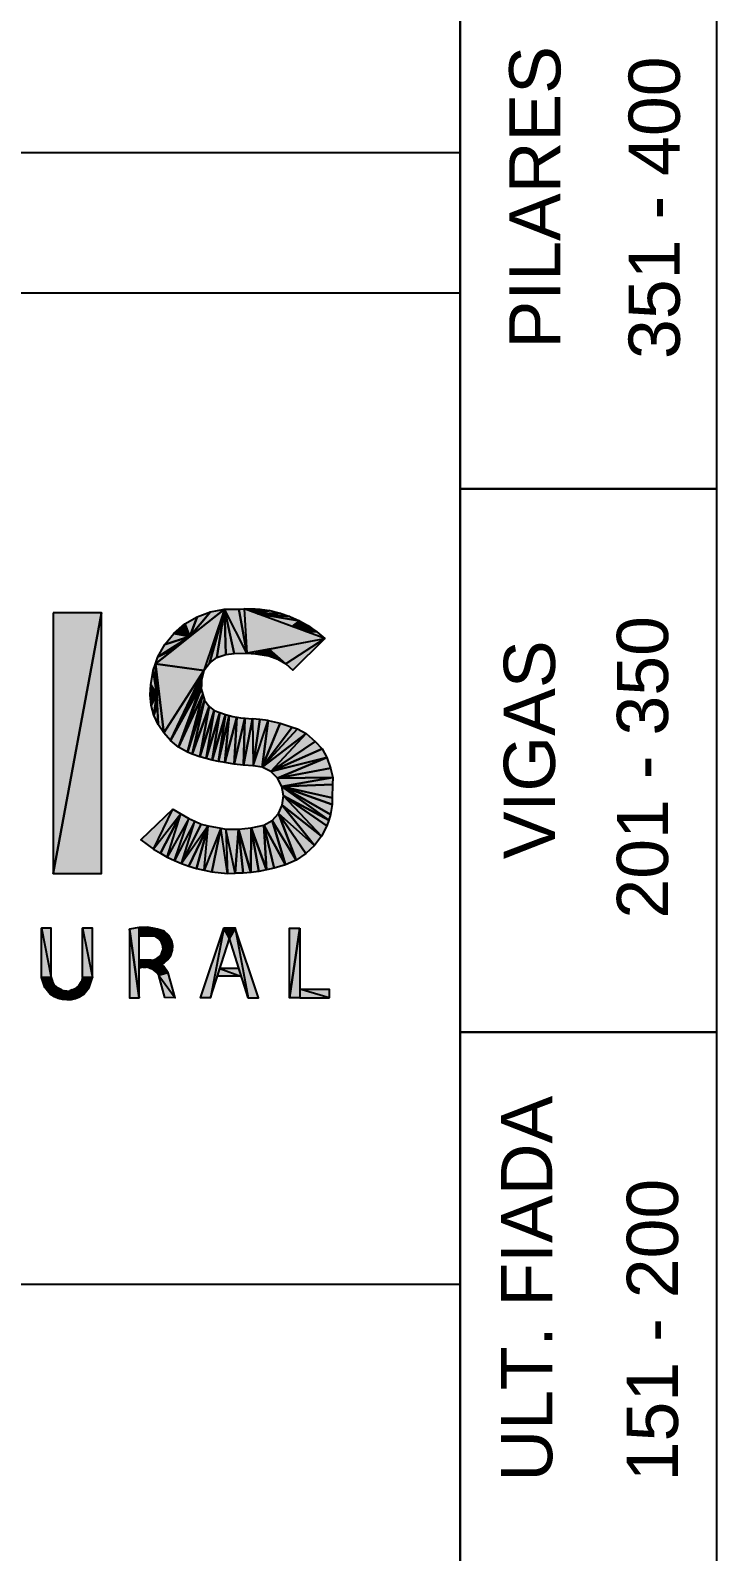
# Model space of a CAD drawing. Extents: x 0 to 119, y 0 to 84.
# Drawn here: x 116.22 to 118.9, y 8.58 to 14.51 of the extents above; entities that cross this region are included whole.
import ezdxf

# ---------------------------------------------------------------- set-up
doc = ezdxf.new("R2010")
doc.units = 0
doc.header["$MEASUREMENT"] = 0
for name, color, linetype in [('10', 252, 'CONTINUOUS'), ('3', 7, 'CONTINUOUS'), ('35', 255, 'CONTINUOUS'), ('40', 7, 'CONTINUOUS'), ('7', 232, 'CONTINUOUS')]:
    doc.layers.add(name, color=color, linetype=linetype)
doc.styles.add('TQS_ARIAL', font='arial.ttf')

msp = doc.modelspace()

# ---------------------------------------------------------------- linework, layer by layer
at = {"layer": '3', "color": 7, "linetype": 'Continuous'}
msp.add_line((100.4, 9.622651), (117.9, 9.622651), dxfattribs=at)
at = {"layer": '35', "color": 255, "linetype": 'Continuous'}
for p, q in [((116.426212, 10.830846), (116.426212, 11.012044)), ((116.278897, 10.779286), (116.265639, 10.819061)), ((116.451256, 10.779286), (116.464514, 10.819061)), ((116.299521, 10.754243), (116.278897, 10.779286)), ((116.365076, 10.76603), (116.382379, 10.733674)), ((116.430631, 10.754243), (116.451256, 10.779286))]:
    msp.add_line(p, q, dxfattribs=at)
for points in [[(116.310816, 12.241896), (116.310816, 11.224642), (116.499918, 12.241896), (116.310816, 12.241896)], [(116.499918, 12.241896), (116.310816, 11.224642), (116.499918, 11.224642), (116.499918, 12.241896)], [(116.71028, 12.043243), (116.980321, 12.256268), (116.899426, 12.017264), (116.71028, 12.043243)], [(116.845301, 12.149755), (116.925248, 12.246283), (116.980321, 12.256268), (116.845301, 12.149755)], [(116.872785, 12.22678), (116.925248, 12.246283), (116.845301, 12.149755), (116.872785, 12.22678)], [(116.899426, 12.017264), (116.921565, 12.046112), (116.980321, 12.256268), (116.899426, 12.017264)], [(116.921565, 12.046112), (116.949742, 12.068251), (116.980321, 12.256268), (116.921565, 12.046112)], [(116.949742, 12.068251), (116.985303, 12.079519), (116.980321, 12.256268), (116.949742, 12.068251)], [(116.980321, 12.256268), (117.036292, 12.256424), (117.067436, 12.084512), (116.980321, 12.256268)], [(116.985303, 12.079519), (117.01802, 12.083618), (116.980321, 12.256268), (116.985303, 12.079519)], [(117.067436, 12.084512), (116.980321, 12.256268), (117.01802, 12.083618), (117.067436, 12.084512)], [(117.036292, 12.256424), (117.056548, 12.257369), (117.067436, 12.084512), (117.036292, 12.256424)], [(117.067436, 12.084512), (117.37125, 12.14115), (117.056548, 12.257369), (117.067436, 12.084512)], [(117.056548, 12.257369), (117.09706, 12.257343), (117.109409, 12.237848), (117.056548, 12.257369)], [(117.09706, 12.257343), (117.117315, 12.256373), (117.109409, 12.237848), (117.09706, 12.257343)], [(117.117315, 12.256373), (117.157462, 12.250616), (117.109409, 12.237848), (117.117315, 12.256373)], [(117.157462, 12.250616), (117.196886, 12.241097), (117.109409, 12.237848), (117.157462, 12.250616)], [(117.196886, 12.241097), (117.235235, 12.227899), (117.109409, 12.237848), (117.196886, 12.241097)], [(117.235235, 12.227899), (117.272168, 12.211141), (117.109409, 12.237848), (117.235235, 12.227899)], [(117.243591, 12.188294), (117.109409, 12.237848), (117.272168, 12.211141), (117.243591, 12.188294)], [(116.782081, 12.161923), (116.824563, 12.198365), (116.845301, 12.149755), (116.782081, 12.161923)], [(116.824563, 12.198365), (116.872785, 12.22678), (116.845301, 12.149755), (116.824563, 12.198365)], [(117.272168, 12.211141), (117.307354, 12.190972), (117.243591, 12.188294), (117.272168, 12.211141)], [(117.307354, 12.190972), (117.296839, 12.16863), (117.243591, 12.188294), (117.307354, 12.190972)], [(117.307354, 12.190972), (117.323917, 12.179272), (117.296839, 12.16863), (117.307354, 12.190972)], [(117.323917, 12.179272), (117.34048, 12.167572), (117.296839, 12.16863), (117.323917, 12.179272)], [(117.34048, 12.167572), (117.37125, 12.14115), (117.296839, 12.16863), (117.34048, 12.167572)], [(116.719404, 12.0697), (116.746661, 12.118585), (116.845301, 12.149755), (116.719404, 12.0697)], [(116.719404, 12.0697), (116.845301, 12.149755), (116.790742, 12.106717), (116.719404, 12.0697)], [(116.746661, 12.118585), (116.782081, 12.161923), (116.845301, 12.149755), (116.746661, 12.118585)], [(117.219138, 12.042796), (117.153889, 12.100629), (117.37125, 12.14115), (117.219138, 12.042796)], [(117.219138, 12.042796), (117.246827, 12.018602), (117.37125, 12.14115), (117.219138, 12.042796)], [(116.71028, 12.043243), (116.719404, 12.0697), (116.790742, 12.106717), (116.71028, 12.043243)], [(117.067436, 12.084512), (117.10029, 12.082037), (117.153889, 12.100629), (117.067436, 12.084512)], [(117.10029, 12.082037), (117.134802, 12.07712), (117.153889, 12.100629), (117.10029, 12.082037)], [(117.134802, 12.07712), (117.152936, 12.074097), (117.153889, 12.100629), (117.134802, 12.07712)], [(117.152936, 12.074097), (117.187483, 12.061506), (117.153889, 12.100629), (117.152936, 12.074097)], [(117.187483, 12.061506), (117.219138, 12.042796), (117.153889, 12.100629), (117.187483, 12.061506)], [(116.692486, 11.961491), (116.701156, 12.016787), (116.715597, 11.924915), (116.692486, 11.961491)], [(116.701156, 12.016787), (116.71028, 12.043243), (116.715597, 11.924915), (116.701156, 12.016787)], [(116.742658, 11.773024), (116.720915, 11.806586), (116.71028, 12.043243), (116.742658, 11.773024)], [(116.742658, 11.773024), (116.71028, 12.043243), (116.899426, 12.017264), (116.742658, 11.773024)], [(116.769391, 11.743285), (116.742658, 11.773024), (116.899426, 12.017264), (116.769391, 11.743285)], [(116.899426, 12.017264), (116.890704, 11.979695), (116.769391, 11.743285), (116.899426, 12.017264)], [(116.690307, 11.921562), (116.692486, 11.961491), (116.715597, 11.924915), (116.690307, 11.921562)], [(116.889698, 11.962588), (116.769391, 11.743285), (116.890704, 11.979695), (116.889698, 11.962588)], [(116.800455, 11.718101), (116.769391, 11.743285), (116.889698, 11.962587), (116.800455, 11.718101)], [(116.888692, 11.94548), (116.800455, 11.718101), (116.889698, 11.962588), (116.888692, 11.94548)], [(116.895603, 11.923441), (116.800455, 11.718101), (116.888692, 11.94548), (116.895603, 11.923441)], [(116.694412, 11.881783), (116.690307, 11.921562), (116.715597, 11.924915), (116.694412, 11.881783)], [(116.704699, 11.84314), (116.694412, 11.881783), (116.715597, 11.924915), (116.704699, 11.84314)], [(116.704699, 11.84314), (116.715597, 11.924915), (116.717361, 11.885666), (116.704699, 11.84314)], [(116.720915, 11.806586), (116.704699, 11.84314), (116.717361, 11.885666), (116.720915, 11.806586)], [(116.835081, 11.698097), (116.800455, 11.718101), (116.895603, 11.923441), (116.835081, 11.698097)], [(116.902515, 11.901402), (116.835081, 11.698097), (116.895603, 11.923441), (116.902515, 11.901402)], [(116.853747, 11.690931), (116.835081, 11.698097), (116.902515, 11.901402), (116.853747, 11.690931)], [(116.92067, 11.876645), (116.853747, 11.690931), (116.902515, 11.901402), (116.92067, 11.876645)], [(116.88429, 11.680268), (116.853747, 11.690931), (116.92067, 11.876645), (116.88429, 11.680268)], [(116.939759, 11.860832), (116.88429, 11.680268), (116.92067, 11.876645), (116.939759, 11.860832)], [(116.908135, 11.673607), (116.88429, 11.680268), (116.939759, 11.860832), (116.908135, 11.673607)], [(116.961573, 11.853265), (116.908135, 11.673607), (116.939759, 11.860832), (116.961573, 11.853265)], [(116.932157, 11.667616), (116.908135, 11.673607), (116.961573, 11.853265), (116.932157, 11.667616)], [(116.983387, 11.845699), (116.932157, 11.667616), (116.961573, 11.853265), (116.983387, 11.845699)], [(116.956337, 11.662301), (116.932157, 11.667616), (116.983387, 11.845699), (116.956337, 11.662301)], [(116.997829, 11.841779), (116.956337, 11.662301), (116.983387, 11.845699), (116.997829, 11.841779)], [(116.980657, 11.657664), (116.956337, 11.662301), (116.997829, 11.841779), (116.980657, 11.657664)], [(117.027537, 11.834971), (116.980657, 11.657664), (116.997829, 11.841779), (117.01227, 11.83786), (117.027537, 11.834971)], [(117.017345, 11.651906), (116.980657, 11.657664), (117.027537, 11.834971), (117.017345, 11.651906)], [(117.059668, 11.830574), (117.017345, 11.651906), (117.027537, 11.834971), (117.042804, 11.832083), (117.059668, 11.830574)], [(117.054262, 11.647865), (117.017345, 11.651906), (117.059668, 11.830574), (117.054262, 11.647865)], [(117.089805, 11.828087), (117.054262, 11.647865), (117.059668, 11.830574), (117.089805, 11.828087)], [(117.091304, 11.645206), (117.054262, 11.647865), (117.089805, 11.828087), (117.091304, 11.645206)], [(117.118366, 11.8259), (117.089805, 11.828087), (117.091304, 11.645206), (117.118366, 11.8259)], [(117.091304, 11.645206), (117.15081, 11.821171), (117.118366, 11.8259), (117.091304, 11.645206)], [(117.127537, 11.639189), (117.091304, 11.645206), (117.15081, 11.821171), (117.127537, 11.639189)], [(117.127537, 11.639189), (117.15081, 11.821171), (117.197443, 11.811053), (117.127537, 11.639189)], [(117.197443, 11.811053), (117.243984, 11.795369), (117.127537, 11.639189), (117.197443, 11.811053)], [(117.243984, 11.795369), (117.264276, 11.788771), (117.127537, 11.639189), (117.243984, 11.795369)], [(117.264276, 11.788771), (117.298548, 11.77089), (117.127537, 11.639189), (117.264276, 11.788771)], [(117.160266, 11.622517), (117.127537, 11.639189), (117.298548, 11.77089), (117.160266, 11.622517)], [(117.160266, 11.622517), (117.298548, 11.77089), (117.33431, 11.740344), (117.160266, 11.622517)], [(117.33431, 11.740344), (117.360386, 11.711287), (117.160266, 11.622517), (117.33431, 11.740344)], [(117.360386, 11.711287), (117.379757, 11.67776), (117.160266, 11.622517), (117.360386, 11.711287)], [(117.186437, 11.596746), (117.160266, 11.622517), (117.379757, 11.67776), (117.186437, 11.596746)], [(117.186437, 11.596746), (117.379757, 11.67776), (117.393913, 11.636038), (117.186437, 11.596746)], [(117.393913, 11.636038), (117.402841, 11.598872), (117.186437, 11.596746), (117.393913, 11.636038)], [(117.203611, 11.564279), (117.186437, 11.596746), (117.402841, 11.598872), (117.203611, 11.564279)], [(117.402841, 11.598872), (117.401711, 11.572009), (117.203611, 11.564279), (117.402841, 11.598872)], [(117.401711, 11.572009), (117.400336, 11.519787), (117.203611, 11.564279), (117.401711, 11.572009)], [(117.210185, 11.528142), (117.203611, 11.564279), (117.386435, 11.432813), (117.210185, 11.528142)], [(117.400336, 11.519787), (117.400091, 11.494428), (117.203611, 11.564279), (117.400336, 11.519787)], [(117.400091, 11.494428), (117.393303, 11.454829), (117.203611, 11.564279), (117.400091, 11.494428)], [(117.393303, 11.454829), (117.386435, 11.432813), (117.203611, 11.564279), (117.393303, 11.454829)], [(117.205548, 11.491706), (117.210185, 11.528142), (117.358264, 11.370321), (117.205548, 11.491706)], [(117.386435, 11.432813), (117.379568, 11.410797), (117.210185, 11.528142), (117.386435, 11.432813)], [(117.379568, 11.410797), (117.358264, 11.370321), (117.210185, 11.528142), (117.379568, 11.410797)], [(116.778689, 11.476215), (116.654088, 11.356143), (116.70334, 11.319575), (116.778689, 11.476215)], [(116.778689, 11.476215), (116.809904, 11.457865), (116.70334, 11.319575), (116.778689, 11.476215)], [(116.70334, 11.319575), (116.729785, 11.304039), (116.809904, 11.457865), (116.70334, 11.319575)], [(116.809904, 11.457865), (116.729785, 11.304039), (116.756231, 11.288502), (116.809904, 11.457865)], [(116.756231, 11.288502), (116.809904, 11.457865), (116.84112, 11.439514), (116.756231, 11.288502)], [(117.165371, 11.431238), (117.190131, 11.458368), (117.259417, 11.276938), (117.165371, 11.431238)], [(117.190131, 11.458368), (117.205548, 11.491706), (117.330614, 11.333885), (117.190131, 11.458368)], [(117.330614, 11.333885), (117.297365, 11.302474), (117.190131, 11.458368), (117.330614, 11.333885)], [(117.297365, 11.302474), (117.259417, 11.276938), (117.190131, 11.458368), (117.297365, 11.302474)], [(117.358264, 11.370321), (117.330614, 11.333885), (117.205548, 11.491706), (117.358264, 11.370321)], [(116.84112, 11.439514), (116.756231, 11.288502), (116.78419, 11.275891), (116.84112, 11.439514)], [(116.78419, 11.275891), (116.84112, 11.439514), (116.864718, 11.428589), (116.78419, 11.275891)], [(116.864718, 11.428589), (116.78419, 11.275891), (116.812149, 11.263281), (116.864718, 11.428589)], [(116.812149, 11.263281), (116.864718, 11.428589), (116.888316, 11.417664), (116.812149, 11.263281)], [(116.812149, 11.263281), (116.888316, 11.417664), (116.916721, 11.411109), (116.812149, 11.263281)], [(116.812149, 11.263281), (116.8413, 11.253742), (116.916721, 11.411109), (116.812149, 11.263281)], [(116.8413, 11.253742), (116.87045, 11.244203), (116.916721, 11.411109), (116.8413, 11.253742)], [(116.916721, 11.411109), (116.87045, 11.244203), (116.900456, 11.237846), (116.916721, 11.411109)], [(116.916721, 11.411109), (116.965228, 11.401058), (116.900456, 11.237846), (116.916721, 11.411109)], [(116.900456, 11.237846), (116.930462, 11.23149), (116.965228, 11.401058), (116.900456, 11.237846)], [(116.930462, 11.23149), (116.99149, 11.225287), (116.965228, 11.401058), (116.930462, 11.23149)], [(116.965228, 11.401058), (116.98533, 11.397562), (116.99149, 11.225287), (116.965228, 11.401058)], [(116.98533, 11.397562), (117.035148, 11.397562), (117.022161, 11.225476), (116.98533, 11.397562)], [(116.99149, 11.225287), (117.022161, 11.225476), (116.98533, 11.397562), (116.99149, 11.225287)], [(117.052832, 11.225666), (117.022161, 11.225476), (117.035148, 11.397562), (117.052832, 11.225666)], [(117.035148, 11.397562), (117.084092, 11.402806), (117.083306, 11.229144), (117.035148, 11.397562)], [(117.083306, 11.229144), (117.052832, 11.225666), (117.035148, 11.397562), (117.083306, 11.229144)], [(117.11378, 11.232623), (117.083306, 11.229144), (117.084092, 11.402806), (117.11378, 11.232623)], [(117.084092, 11.402806), (117.133579, 11.412844), (117.143705, 11.23935), (117.084092, 11.402806)], [(117.143705, 11.23935), (117.11378, 11.232623), (117.084092, 11.402806), (117.143705, 11.23935)], [(117.133579, 11.412844), (117.165371, 11.431238), (117.217797, 11.257968), (117.133579, 11.412844)], [(117.217797, 11.257968), (117.173629, 11.246077), (117.133579, 11.412844), (117.217797, 11.257968)], [(117.173629, 11.246077), (117.143705, 11.23935), (117.133579, 11.412844), (117.173629, 11.246077)], [(117.259417, 11.276938), (117.217797, 11.257968), (117.165371, 11.431238), (117.259417, 11.276938)], [(116.265639, 10.819061), (116.265639, 11.012044), (116.303941, 10.819061), (116.265639, 10.819061)], [(116.303941, 10.819061), (116.303941, 11.012044), (116.265639, 11.012044), (116.303941, 10.819061)], [(116.464514, 10.819061), (116.464514, 11.012044), (116.426212, 11.012044), (116.464514, 10.819061)], [(116.426212, 10.819061), (116.426212, 11.012044), (116.464514, 10.819061), (116.426212, 10.819061)], [(116.608883, 11.007624), (116.647184, 10.739511), (116.647184, 11.014447), (116.608883, 11.007624)], [(116.647184, 10.739511), (116.608883, 11.007624), (116.608883, 10.739511), (116.647184, 10.739511)], [(116.647184, 10.979635), (116.665726, 11.01464), (116.647184, 11.014447), (116.647184, 10.979635)], [(116.665726, 11.01464), (116.66938, 10.979635), (116.647184, 10.979635), (116.665726, 11.01464)], [(116.66938, 10.979635), (116.678514, 11.014843), (116.665726, 11.01464), (116.66938, 10.979635)], [(116.678514, 11.014843), (116.687905, 10.979635), (116.66938, 10.979635), (116.678514, 11.014843)], [(116.687905, 10.979635), (116.700088, 11.011845), (116.678514, 11.014843), (116.687905, 10.979635)], [(116.700088, 11.011845), (116.707584, 10.979635), (116.687905, 10.979635), (116.700088, 11.011845)], [(116.707584, 10.979635), (116.718981, 11.007953), (116.700088, 11.011845), (116.707584, 10.979635)], [(116.718981, 11.007953), (116.724117, 10.970036), (116.707584, 10.979635), (116.718981, 11.007953)], [(116.724117, 10.970036), (116.744412, 11.000259), (116.718981, 11.007953), (116.724117, 10.970036)], [(116.724117, 10.970036), (116.762968, 10.983449), (116.744412, 11.000259), (116.724117, 10.970036)], [(116.762968, 10.983449), (116.734368, 10.957277), (116.724117, 10.970036), (116.762968, 10.983449)], [(116.734368, 10.957277), (116.773785, 10.962418), (116.762968, 10.983449), (116.734368, 10.957277)], [(116.97717, 11.012044), (116.92561, 10.739511), (116.885835, 10.739511), (116.97717, 11.012044)], [(116.92561, 10.739511), (116.999267, 10.970796), (116.97717, 11.012044), (116.92561, 10.739511)], [(116.97717, 11.012044), (116.999267, 10.970796), (117.022838, 11.012044), (116.97717, 11.012044)], [(117.072925, 10.739511), (116.999267, 10.970796), (117.021364, 11.012044), (117.072925, 10.739511)], [(117.021364, 11.012044), (117.072925, 10.739511), (117.1127, 10.739511), (117.021364, 11.012044)], [(117.273273, 11.012044), (117.233498, 10.739511), (117.233498, 11.012044), (117.273273, 11.012044)], [(117.273273, 11.012044), (117.273273, 10.739511), (117.233498, 10.739511), (117.273273, 11.012044)], [(116.770011, 10.904901), (116.733889, 10.911396), (116.738573, 10.923401), (116.770011, 10.904901)], [(116.773785, 10.962418), (116.739249, 10.942629), (116.734368, 10.957277), (116.773785, 10.962418)], [(116.739959, 10.934511), (116.738573, 10.923401), (116.776782, 10.926234), (116.739959, 10.934511)], [(116.738573, 10.923401), (116.770011, 10.904901), (116.776782, 10.926234), (116.738573, 10.923401)], [(116.739249, 10.942629), (116.777818, 10.942377), (116.773785, 10.962418), (116.739249, 10.942629)], [(116.777818, 10.942377), (116.739959, 10.934511), (116.739249, 10.942629), (116.777818, 10.942377)], [(116.739959, 10.934511), (116.776782, 10.926234), (116.777818, 10.942377), (116.739959, 10.934511)], [(116.647184, 10.886826), (116.662153, 10.858923), (116.647184, 10.85589), (116.647184, 10.886826)], [(116.662153, 10.858923), (116.663168, 10.886826), (116.647184, 10.886826), (116.662153, 10.858923)], [(116.663168, 10.886826), (116.662153, 10.858923), (116.674739, 10.859532), (116.663168, 10.886826)], [(116.674739, 10.859532), (116.680829, 10.886826), (116.663168, 10.886826), (116.674739, 10.859532)], [(116.680829, 10.886826), (116.686107, 10.856893), (116.674739, 10.859532), (116.680829, 10.886826)], [(116.686107, 10.856893), (116.694325, 10.886826), (116.680829, 10.886826), (116.686107, 10.856893)], [(116.694325, 10.886826), (116.686107, 10.856893), (116.697878, 10.852527), (116.694325, 10.886826)], [(116.704307, 10.888071), (116.697878, 10.852527), (116.694325, 10.886826), (116.704307, 10.888071)], [(116.704307, 10.888071), (116.697878, 10.852527), (116.729681, 10.869148), (116.704307, 10.888071)], [(116.697878, 10.852527), (116.742939, 10.861783), (116.729681, 10.869148), (116.697878, 10.852527)], [(116.729681, 10.869148), (116.704307, 10.888071), (116.716077, 10.892951), (116.729681, 10.869148)], [(116.7445, 10.876591), (116.716077, 10.892951), (116.726337, 10.900716), (116.7445, 10.876591)], [(116.716077, 10.892951), (116.729681, 10.869148), (116.7445, 10.876591), (116.716077, 10.892951)], [(116.759059, 10.889485), (116.726337, 10.900716), (116.733889, 10.911396), (116.759059, 10.889485)], [(116.726337, 10.900716), (116.7445, 10.876591), (116.759059, 10.889485), (116.726337, 10.900716)], [(116.733889, 10.911396), (116.759059, 10.889485), (116.770011, 10.904901), (116.733889, 10.911396)], [(116.303941, 10.819061), (116.272268, 10.799174), (116.265639, 10.819061), (116.303941, 10.819061)], [(116.303941, 10.819061), (116.308595, 10.803716), (116.272268, 10.799174), (116.303941, 10.819061)], [(116.308595, 10.803716), (116.278897, 10.779286), (116.272268, 10.799174), (116.308595, 10.803716)], [(116.278897, 10.779286), (116.31709, 10.789614), (116.308595, 10.803716), (116.278897, 10.779286)], [(116.451256, 10.779286), (116.413063, 10.789614), (116.421558, 10.803716), (116.451256, 10.779286)], [(116.426212, 10.819061), (116.421558, 10.803716), (116.457885, 10.799174), (116.426212, 10.819061)], [(116.421558, 10.803716), (116.451256, 10.779286), (116.457885, 10.799174), (116.421558, 10.803716)], [(116.426212, 10.819061), (116.457885, 10.799174), (116.464514, 10.819061), (116.426212, 10.819061)], [(116.742939, 10.861783), (116.716198, 10.838402), (116.697878, 10.852527), (116.742939, 10.861783)], [(116.716198, 10.838402), (116.760617, 10.836739), (116.742939, 10.861783), (116.716198, 10.838402)], [(116.760617, 10.836739), (116.723788, 10.826427), (116.716198, 10.838402), (116.760617, 10.836739)], [(116.787134, 10.739511), (116.760617, 10.836739), (116.723788, 10.826427), (116.787134, 10.739511)], [(116.723788, 10.826427), (116.787134, 10.739511), (116.747359, 10.740984), (116.723788, 10.826427)], [(117.046154, 10.823574), (116.952298, 10.823574), (116.962204, 10.854417), (117.046408, 10.823481)], [(116.962204, 10.854417), (117.046408, 10.823481), (117.03633, 10.854417), (116.962204, 10.854417)], [(116.31709, 10.789614), (116.299521, 10.754243), (116.278897, 10.779286), (116.31709, 10.789614)], [(116.299521, 10.754243), (116.330427, 10.777041), (116.31709, 10.789614), (116.299521, 10.754243)], [(116.330427, 10.777041), (116.316402, 10.743823), (116.299521, 10.754243), (116.330427, 10.777041)], [(116.330427, 10.777041), (116.33135, 10.737549), (116.316402, 10.743823), (116.330427, 10.777041)], [(116.33135, 10.737549), (116.344083, 10.770213), (116.330427, 10.777041), (116.33135, 10.737549)], [(116.344083, 10.770213), (116.347774, 10.733674), (116.33135, 10.737549), (116.344083, 10.770213)], [(116.344083, 10.770213), (116.354214, 10.767091), (116.347774, 10.733674), (116.344083, 10.770213)], [(116.347774, 10.733674), (116.365076, 10.76603), (116.354214, 10.767091), (116.347774, 10.733674)], [(116.365076, 10.76603), (116.365076, 10.733144), (116.347774, 10.733674), (116.365076, 10.76603)], [(116.382379, 10.733674), (116.365076, 10.76603), (116.375938, 10.767091), (116.382379, 10.733674)], [(116.365076, 10.76603), (116.365076, 10.733144), (116.382379, 10.733674), (116.365076, 10.76603)], [(116.375938, 10.767091), (116.382379, 10.733674), (116.386069, 10.770213), (116.375938, 10.767091)], [(116.386069, 10.770213), (116.382379, 10.733674), (116.398803, 10.737549), (116.386069, 10.770213)], [(116.398803, 10.737549), (116.386069, 10.770213), (116.399726, 10.777041), (116.398803, 10.737549)], [(116.399726, 10.777041), (116.398803, 10.737549), (116.413751, 10.743823), (116.399726, 10.777041)], [(116.430631, 10.754243), (116.399726, 10.777041), (116.413063, 10.789614), (116.430631, 10.754243)], [(116.399726, 10.777041), (116.413751, 10.743823), (116.430631, 10.754243), (116.399726, 10.777041)], [(116.413063, 10.789614), (116.430631, 10.754243), (116.451256, 10.779286), (116.413063, 10.789614)], [(117.273273, 10.739511), (117.388179, 10.739511), (117.273273, 10.773394), (117.273273, 10.739511)], [(117.273273, 10.773394), (117.388179, 10.773394), (117.388179, 10.739511), (117.273273, 10.773394)]]:
    msp.add_lwpolyline(points, dxfattribs=at)
for points in [[(116.310816, 12.241896), (116.310816, 11.224642), (116.499918, 12.241896)], [(116.310816, 12.241896), (116.499918, 12.241896), (116.310816, 12.241896)], [(116.499918, 12.241896), (116.310816, 11.224642), (116.499918, 11.224642)], [(116.499918, 12.241896), (116.499918, 11.224642), (116.499918, 12.241896)], [(116.71028, 12.043243), (116.980321, 12.256268), (116.899426, 12.017264)], [(116.845301, 12.149755), (116.925248, 12.246283), (116.980321, 12.256268)], [(116.845301, 12.149755), (116.980321, 12.256268), (116.845301, 12.149755)], [(116.872785, 12.22678), (116.925248, 12.246283), (116.845301, 12.149755)], [(116.899426, 12.017264), (116.921565, 12.046112), (116.980321, 12.256268)], [(116.899426, 12.017264), (116.980321, 12.256268), (116.899426, 12.017264)], [(116.921565, 12.046112), (116.949742, 12.068251), (116.980321, 12.256268)], [(116.921565, 12.046112), (116.980321, 12.256268), (116.921565, 12.046112)], [(116.949742, 12.068251), (116.985303, 12.079519), (116.980321, 12.256268)], [(116.949742, 12.068251), (116.980321, 12.256268), (116.949742, 12.068251)], [(116.980321, 12.256268), (117.036292, 12.256424), (117.067436, 12.084512)], [(116.985303, 12.079519), (117.01802, 12.083618), (116.980321, 12.256268)], [(116.985303, 12.079519), (116.980321, 12.256268), (116.985303, 12.079519)], [(116.980321, 12.256268), (117.067436, 12.084512), (116.980321, 12.256268)], [(117.067436, 12.084512), (116.980321, 12.256268), (117.01802, 12.083618)], [(117.036292, 12.256424), (117.056548, 12.257369), (117.067436, 12.084512)], [(117.036292, 12.256424), (117.067436, 12.084512), (117.036292, 12.256424)], [(117.067436, 12.084512), (117.37125, 12.14115), (117.056548, 12.257369)], [(117.067436, 12.084512), (117.056548, 12.257369), (117.067436, 12.084512)], [(117.056548, 12.257369), (117.09706, 12.257343), (117.109409, 12.237848)], [(117.056548, 12.257369), (117.109409, 12.237848), (117.056548, 12.257369)], [(117.09706, 12.257343), (117.117315, 12.256373), (117.109409, 12.237848)], [(117.09706, 12.257343), (117.109409, 12.237848), (117.09706, 12.257343)], [(117.117315, 12.256373), (117.157462, 12.250616), (117.109409, 12.237848)], [(117.117315, 12.256373), (117.109409, 12.237848), (117.117315, 12.256373)], [(117.157462, 12.250616), (117.196886, 12.241097), (117.109409, 12.237848)], [(117.157462, 12.250616), (117.109409, 12.237848), (117.157462, 12.250616)], [(117.196886, 12.241097), (117.235235, 12.227899), (117.109409, 12.237848)], [(117.196886, 12.241097), (117.109409, 12.237848), (117.196886, 12.241097)], [(117.235235, 12.227899), (117.272168, 12.211141), (117.109409, 12.237848)], [(117.235235, 12.227899), (117.109409, 12.237848), (117.235235, 12.227899)], [(117.243591, 12.188294), (117.109409, 12.237848), (117.272168, 12.211141)], [(116.782081, 12.161923), (116.824563, 12.198365), (116.845301, 12.149755)], [(116.824563, 12.198365), (116.872785, 12.22678), (116.845301, 12.149755)], [(116.824563, 12.198365), (116.845301, 12.149755), (116.824563, 12.198365)], [(116.872785, 12.22678), (116.845301, 12.149755), (116.872785, 12.22678)], [(117.272168, 12.211141), (117.307354, 12.190972), (117.243591, 12.188294)], [(117.272168, 12.211141), (117.243591, 12.188294), (117.272168, 12.211141)], [(117.243591, 12.188294), (117.272168, 12.211141), (117.243591, 12.188294)], [(117.307354, 12.190972), (117.296839, 12.16863), (117.243591, 12.188294)], [(117.307354, 12.190972), (117.243591, 12.188294), (117.307354, 12.190972)], [(117.307354, 12.190972), (117.323917, 12.179272), (117.296839, 12.16863)], [(117.307354, 12.190972), (117.296839, 12.16863), (117.307354, 12.190972)], [(117.323917, 12.179272), (117.34048, 12.167572), (117.296839, 12.16863)], [(117.323917, 12.179272), (117.296839, 12.16863), (117.323917, 12.179272)], [(117.34048, 12.167572), (117.37125, 12.14115), (117.296839, 12.16863)], [(117.34048, 12.167572), (117.296839, 12.16863), (117.34048, 12.167572)], [(116.719404, 12.0697), (116.746661, 12.118585), (116.845301, 12.149755)], [(116.719404, 12.0697), (116.845301, 12.149755), (116.719404, 12.0697)], [(116.719404, 12.0697), (116.845301, 12.149755), (116.790742, 12.106717)], [(116.746661, 12.118585), (116.782081, 12.161923), (116.845301, 12.149755)], [(116.746661, 12.118585), (116.845301, 12.149755), (116.746661, 12.118585)], [(116.782081, 12.161923), (116.845301, 12.149755), (116.782081, 12.161923)], [(117.219138, 12.042796), (117.153889, 12.100629), (117.37125, 12.14115)], [(117.219138, 12.042796), (117.246827, 12.018602), (117.37125, 12.14115)], [(117.219138, 12.042796), (117.37125, 12.14115), (117.219138, 12.042796)], [(117.219138, 12.042796), (117.37125, 12.14115), (117.219138, 12.042796)], [(116.71028, 12.043243), (116.719404, 12.0697), (116.790742, 12.106717)], [(116.71028, 12.043243), (116.790742, 12.106717), (116.71028, 12.043243)], [(116.719404, 12.0697), (116.790742, 12.106717), (116.719404, 12.0697)], [(117.067436, 12.084512), (117.01802, 12.083618), (117.067436, 12.084512)], [(117.067436, 12.084512), (117.10029, 12.082037), (117.153889, 12.100629)], [(117.067436, 12.084512), (117.153889, 12.100629), (117.067436, 12.084512)], [(117.10029, 12.082037), (117.134802, 12.07712), (117.153889, 12.100629)], [(117.10029, 12.082037), (117.153889, 12.100629), (117.10029, 12.082037)], [(117.134802, 12.07712), (117.152936, 12.074097), (117.153889, 12.100629)], [(117.134802, 12.07712), (117.153889, 12.100629), (117.134802, 12.07712)], [(117.152936, 12.074097), (117.187483, 12.061506), (117.153889, 12.100629)], [(117.152936, 12.074097), (117.153889, 12.100629), (117.152936, 12.074097)], [(117.187483, 12.061506), (117.219138, 12.042796), (117.153889, 12.100629)], [(117.187483, 12.061506), (117.153889, 12.100629), (117.187483, 12.061506)], [(116.692486, 11.961491), (116.701156, 12.016787), (116.715597, 11.924915)], [(116.701156, 12.016787), (116.71028, 12.043243), (116.715597, 11.924915)], [(116.701156, 12.016787), (116.715597, 11.924915), (116.701156, 12.016787)], [(116.742658, 11.773024), (116.720915, 11.806586), (116.71028, 12.043243)], [(116.742658, 11.773024), (116.71028, 12.043243), (116.742658, 11.773024)], [(116.742658, 11.773024), (116.71028, 12.043243), (116.899426, 12.017264)], [(116.71028, 12.043243), (116.899426, 12.017264), (116.71028, 12.043243)], [(116.769391, 11.743285), (116.742658, 11.773024), (116.899426, 12.017264)], [(116.742658, 11.773024), (116.899426, 12.017264), (116.742658, 11.773024)], [(116.769391, 11.743285), (116.899426, 12.017264), (116.769391, 11.743285)], [(116.899426, 12.017264), (116.890704, 11.979695), (116.769391, 11.743285)], [(116.899426, 12.017264), (116.769391, 11.743285), (116.899426, 12.017264)], [(116.690307, 11.921562), (116.692486, 11.961491), (116.715597, 11.924915)], [(116.692486, 11.961491), (116.715597, 11.924915), (116.692486, 11.961491)], [(116.889698, 11.962588), (116.769391, 11.743285), (116.890704, 11.979695)], [(116.800455, 11.718101), (116.769391, 11.743285), (116.889698, 11.962587)], [(116.888692, 11.94548), (116.800455, 11.718101), (116.889698, 11.962588)], [(116.800455, 11.718101), (116.889698, 11.962587), (116.800455, 11.718101)], [(116.895603, 11.923441), (116.800455, 11.718101), (116.888692, 11.94548)], [(116.888692, 11.94548), (116.889698, 11.962588), (116.888692, 11.94548)], [(116.895603, 11.923441), (116.888692, 11.94548), (116.895603, 11.923441)], [(116.889698, 11.962588), (116.890704, 11.979695), (116.889698, 11.962588)], [(116.694412, 11.881783), (116.690307, 11.921562), (116.715597, 11.924915)], [(116.690307, 11.921562), (116.715597, 11.924915), (116.690307, 11.921562)], [(116.704699, 11.84314), (116.694412, 11.881783), (116.715597, 11.924915)], [(116.694412, 11.881783), (116.715597, 11.924915), (116.694412, 11.881783)], [(116.704699, 11.84314), (116.715597, 11.924915), (116.704699, 11.84314)], [(116.704699, 11.84314), (116.715597, 11.924915), (116.717361, 11.885666)], [(116.720915, 11.806586), (116.704699, 11.84314), (116.717361, 11.885666)], [(116.704699, 11.84314), (116.717361, 11.885666), (116.704699, 11.84314)], [(116.720915, 11.806586), (116.717361, 11.885666), (116.720915, 11.806586)], [(116.835081, 11.698097), (116.800455, 11.718101), (116.895603, 11.923441)], [(116.835081, 11.698097), (116.895603, 11.923441), (116.835081, 11.698097)], [(116.902515, 11.901402), (116.835081, 11.698097), (116.895603, 11.923441)], [(116.853747, 11.690931), (116.835081, 11.698097), (116.902515, 11.901402)], [(116.853747, 11.690931), (116.902515, 11.901402), (116.853747, 11.690931)], [(116.92067, 11.876645), (116.853747, 11.690931), (116.902515, 11.901402)], [(116.88429, 11.680268), (116.853747, 11.690931), (116.92067, 11.876645)], [(116.88429, 11.680268), (116.92067, 11.876645), (116.88429, 11.680268)], [(116.939759, 11.860832), (116.88429, 11.680268), (116.92067, 11.876645)], [(116.902515, 11.901402), (116.895603, 11.923441), (116.902515, 11.901402)], [(116.92067, 11.876645), (116.902515, 11.901402), (116.92067, 11.876645)], [(116.939759, 11.860832), (116.92067, 11.876645), (116.939759, 11.860832)], [(116.908135, 11.673607), (116.88429, 11.680268), (116.939759, 11.860832)], [(116.908135, 11.673607), (116.939759, 11.860832), (116.908135, 11.673607)], [(116.961573, 11.853265), (116.908135, 11.673607), (116.939759, 11.860832)], [(116.932157, 11.667616), (116.908135, 11.673607), (116.961573, 11.853265)], [(116.932157, 11.667616), (116.961573, 11.853265), (116.932157, 11.667616)], [(116.983387, 11.845699), (116.932157, 11.667616), (116.961573, 11.853265)], [(116.956337, 11.662301), (116.932157, 11.667616), (116.983387, 11.845699)], [(116.961573, 11.853265), (116.939759, 11.860832), (116.961573, 11.853265)], [(116.956337, 11.662301), (116.983387, 11.845699), (116.956337, 11.662301)], [(116.997829, 11.841779), (116.956337, 11.662301), (116.983387, 11.845699)], [(116.980657, 11.657664), (116.956337, 11.662301), (116.997829, 11.841779)], [(116.983387, 11.845699), (116.961573, 11.853265), (116.983387, 11.845699)], [(116.980657, 11.657664), (116.997829, 11.841779), (116.980657, 11.657664)], [(117.01227, 11.83786), (116.980657, 11.657664), (116.997829, 11.841779)], [(117.01227, 11.83786), (117.027537, 11.834971), (116.980657, 11.657664)], [(117.017345, 11.651906), (116.980657, 11.657664), (117.027537, 11.834971)], [(116.997829, 11.841779), (116.983387, 11.845699), (116.997829, 11.841779)], [(117.017345, 11.651906), (117.027537, 11.834971), (117.017345, 11.651906)], [(117.042804, 11.832083), (117.017345, 11.651906), (117.027537, 11.834971)], [(117.042804, 11.832083), (117.059668, 11.830574), (117.017345, 11.651906)], [(117.054262, 11.647865), (117.017345, 11.651906), (117.059668, 11.830574)], [(117.054262, 11.647865), (117.059668, 11.830574), (117.054262, 11.647865)], [(117.089805, 11.828087), (117.054262, 11.647865), (117.059668, 11.830574)], [(117.091304, 11.645206), (117.054262, 11.647865), (117.089805, 11.828087)], [(117.089805, 11.828087), (117.059668, 11.830574), (117.089805, 11.828087)], [(117.091304, 11.645206), (117.089805, 11.828087), (117.091304, 11.645206)], [(117.118366, 11.8259), (117.089805, 11.828087), (117.091304, 11.645206)], [(117.091304, 11.645206), (117.15081, 11.821171), (117.118366, 11.8259)], [(117.091304, 11.645206), (117.118366, 11.8259), (117.091304, 11.645206)], [(117.118366, 11.8259), (117.091304, 11.645206), (117.118366, 11.8259)], [(117.127537, 11.639189), (117.091304, 11.645206), (117.15081, 11.821171)], [(117.127537, 11.639189), (117.15081, 11.821171), (117.127537, 11.639189)], [(117.127537, 11.639189), (117.15081, 11.821171), (117.197443, 11.811053)], [(117.127537, 11.639189), (117.197443, 11.811053), (117.127537, 11.639189)], [(117.197443, 11.811053), (117.243984, 11.795369), (117.127537, 11.639189)], [(117.197443, 11.811053), (117.127537, 11.639189), (117.197443, 11.811053)], [(117.243984, 11.795369), (117.264276, 11.788771), (117.127537, 11.639189)], [(117.243984, 11.795369), (117.127537, 11.639189), (117.243984, 11.795369)], [(117.264276, 11.788771), (117.298548, 11.77089), (117.127537, 11.639189)], [(117.264276, 11.788771), (117.127537, 11.639189), (117.264276, 11.788771)], [(117.160266, 11.622517), (117.127537, 11.639189), (117.298548, 11.77089)], [(117.160266, 11.622517), (117.298548, 11.77089), (117.160266, 11.622517)], [(117.160266, 11.622517), (117.298548, 11.77089), (117.33431, 11.740344)], [(117.160266, 11.622517), (117.33431, 11.740344), (117.160266, 11.622517)], [(117.33431, 11.740344), (117.360386, 11.711287), (117.160266, 11.622517)], [(117.33431, 11.740344), (117.160266, 11.622517), (117.33431, 11.740344)], [(117.360386, 11.711287), (117.379757, 11.67776), (117.160266, 11.622517)], [(117.360386, 11.711287), (117.160266, 11.622517), (117.360386, 11.711287)], [(117.186437, 11.596746), (117.160266, 11.622517), (117.379757, 11.67776)], [(117.186437, 11.596746), (117.379757, 11.67776), (117.186437, 11.596746)], [(117.186437, 11.596746), (117.379757, 11.67776), (117.393913, 11.636038)], [(117.186437, 11.596746), (117.393913, 11.636038), (117.186437, 11.596746)], [(117.393913, 11.636038), (117.402841, 11.598872), (117.186437, 11.596746)], [(117.393913, 11.636038), (117.186437, 11.596746), (117.393913, 11.636038)], [(117.203611, 11.564279), (117.186437, 11.596746), (117.402841, 11.598872)], [(117.203611, 11.564279), (117.402841, 11.598872), (117.203611, 11.564279)], [(117.402841, 11.598872), (117.401711, 11.572009), (117.203611, 11.564279)], [(117.402841, 11.598872), (117.203611, 11.564279), (117.402841, 11.598872)], [(117.401711, 11.572009), (117.400336, 11.519787), (117.203611, 11.564279)], [(117.401711, 11.572009), (117.203611, 11.564279), (117.401711, 11.572009)], [(117.210185, 11.528142), (117.203611, 11.564279), (117.386435, 11.432813)], [(117.400336, 11.519787), (117.400091, 11.494428), (117.203611, 11.564279)], [(117.400336, 11.519787), (117.203611, 11.564279), (117.400336, 11.519787)], [(117.400091, 11.494428), (117.393303, 11.454829), (117.203611, 11.564279)], [(117.400091, 11.494428), (117.203611, 11.564279), (117.400091, 11.494428)], [(117.393303, 11.454829), (117.386435, 11.432813), (117.203611, 11.564279)], [(117.393303, 11.454829), (117.203611, 11.564279), (117.393303, 11.454829)], [(117.205548, 11.491706), (117.210185, 11.528142), (117.358264, 11.370321)], [(117.210185, 11.528142), (117.386435, 11.432813), (117.210185, 11.528142)], [(117.386435, 11.432813), (117.379568, 11.410797), (117.210185, 11.528142)], [(117.386435, 11.432813), (117.210185, 11.528142), (117.386435, 11.432813)], [(117.379568, 11.410797), (117.358264, 11.370321), (117.210185, 11.528142)], [(117.379568, 11.410797), (117.210185, 11.528142), (117.379568, 11.410797)], [(116.778689, 11.476215), (116.654088, 11.356143), (116.70334, 11.319575)], [(116.778689, 11.476215), (116.70334, 11.319575), (116.778689, 11.476215)], [(116.778689, 11.476215), (116.809904, 11.457865), (116.70334, 11.319575)], [(116.778689, 11.476215), (116.70334, 11.319575), (116.778689, 11.476215)], [(116.70334, 11.319575), (116.729785, 11.304039), (116.809904, 11.457865)], [(116.70334, 11.319575), (116.809904, 11.457865), (116.70334, 11.319575)], [(116.809904, 11.457865), (116.729785, 11.304039), (116.756231, 11.288502)], [(116.809904, 11.457865), (116.756231, 11.288502), (116.809904, 11.457865)], [(116.756231, 11.288502), (116.809904, 11.457865), (116.84112, 11.439514)], [(117.165371, 11.431238), (117.190131, 11.458368), (117.259417, 11.276938)], [(117.190131, 11.458368), (117.205548, 11.491706), (117.330614, 11.333885)], [(117.190131, 11.458368), (117.330614, 11.333885), (117.190131, 11.458368)], [(117.330614, 11.333885), (117.297365, 11.302474), (117.190131, 11.458368)], [(117.330614, 11.333885), (117.190131, 11.458368), (117.330614, 11.333885)], [(117.297365, 11.302474), (117.259417, 11.276938), (117.190131, 11.458368)], [(117.297365, 11.302474), (117.190131, 11.458368), (117.297365, 11.302474)], [(117.205548, 11.491706), (117.358264, 11.370321), (117.205548, 11.491706)], [(117.358264, 11.370321), (117.330614, 11.333885), (117.205548, 11.491706)], [(117.358264, 11.370321), (117.205548, 11.491706), (117.358264, 11.370321)], [(116.756231, 11.288502), (116.84112, 11.439514), (116.756231, 11.288502)], [(116.84112, 11.439514), (116.756231, 11.288502), (116.78419, 11.275891)], [(116.84112, 11.439514), (116.78419, 11.275891), (116.84112, 11.439514)], [(116.78419, 11.275891), (116.84112, 11.439514), (116.864718, 11.428589)], [(116.78419, 11.275891), (116.864718, 11.428589), (116.78419, 11.275891)], [(116.864718, 11.428589), (116.78419, 11.275891), (116.812149, 11.263281)], [(116.864718, 11.428589), (116.812149, 11.263281), (116.864718, 11.428589)], [(116.812149, 11.263281), (116.864718, 11.428589), (116.888316, 11.417664)], [(116.812149, 11.263281), (116.888316, 11.417664), (116.812149, 11.263281)], [(116.812149, 11.263281), (116.888316, 11.417664), (116.916721, 11.411109)], [(116.812149, 11.263281), (116.916721, 11.411109), (116.812149, 11.263281)], [(116.812149, 11.263281), (116.8413, 11.253742), (116.916721, 11.411109)], [(116.812149, 11.263281), (116.916721, 11.411109), (116.812149, 11.263281)], [(116.8413, 11.253742), (116.87045, 11.244203), (116.916721, 11.411109)], [(116.8413, 11.253742), (116.916721, 11.411109), (116.8413, 11.253742)], [(116.916721, 11.411109), (116.87045, 11.244203), (116.900456, 11.237846)], [(116.916721, 11.411109), (116.900456, 11.237846), (116.916721, 11.411109)], [(116.916721, 11.411109), (116.965228, 11.401058), (116.900456, 11.237846)], [(116.916721, 11.411109), (116.900456, 11.237846), (116.916721, 11.411109)], [(116.900456, 11.237846), (116.930462, 11.23149), (116.965228, 11.401058)], [(116.900456, 11.237846), (116.965228, 11.401058), (116.900456, 11.237846)], [(116.930462, 11.23149), (116.99149, 11.225287), (116.965228, 11.401058)], [(116.930462, 11.23149), (116.965228, 11.401058), (116.930462, 11.23149)], [(116.965228, 11.401058), (116.98533, 11.397562), (116.99149, 11.225287)], [(116.965228, 11.401058), (116.99149, 11.225287), (116.965228, 11.401058)], [(116.98533, 11.397562), (117.035148, 11.397562), (117.022161, 11.225476)], [(116.98533, 11.397562), (117.022161, 11.225476), (116.98533, 11.397562)], [(116.99149, 11.225287), (117.022161, 11.225476), (116.98533, 11.397562)], [(116.99149, 11.225287), (116.98533, 11.397562), (116.99149, 11.225287)], [(117.052832, 11.225666), (117.022161, 11.225476), (117.035148, 11.397562)], [(117.035148, 11.397562), (117.084092, 11.402806), (117.083306, 11.229144)], [(117.035148, 11.397562), (117.083306, 11.229144), (117.035148, 11.397562)], [(117.083306, 11.229144), (117.052832, 11.225666), (117.035148, 11.397562)], [(117.083306, 11.229144), (117.035148, 11.397562), (117.083306, 11.229144)], [(117.052832, 11.225666), (117.035148, 11.397562), (117.052832, 11.225666)], [(117.11378, 11.232623), (117.083306, 11.229144), (117.084092, 11.402806)], [(117.084092, 11.402806), (117.133579, 11.412844), (117.143705, 11.23935)], [(117.084092, 11.402806), (117.143705, 11.23935), (117.084092, 11.402806)], [(117.143705, 11.23935), (117.11378, 11.232623), (117.084092, 11.402806)], [(117.143705, 11.23935), (117.084092, 11.402806), (117.143705, 11.23935)], [(117.11378, 11.232623), (117.084092, 11.402806), (117.11378, 11.232623)], [(117.133579, 11.412844), (117.165371, 11.431238), (117.217797, 11.257968)], [(117.133579, 11.412844), (117.217797, 11.257968), (117.133579, 11.412844)], [(117.217797, 11.257968), (117.173629, 11.246077), (117.133579, 11.412844)], [(117.217797, 11.257968), (117.133579, 11.412844), (117.217797, 11.257968)], [(117.173629, 11.246077), (117.143705, 11.23935), (117.133579, 11.412844)], [(117.173629, 11.246077), (117.133579, 11.412844), (117.173629, 11.246077)], [(117.165371, 11.431238), (117.259417, 11.276938), (117.165371, 11.431238)], [(117.259417, 11.276938), (117.217797, 11.257968), (117.165371, 11.431238)], [(117.259417, 11.276938), (117.165371, 11.431238), (117.259417, 11.276938)], [(116.265639, 10.819061), (116.265639, 11.012044), (116.303941, 10.819061)], [(116.303941, 10.819061), (116.303941, 11.012044), (116.265639, 11.012044)], [(116.303941, 10.819061), (116.265639, 11.012044), (116.303941, 10.819061)], [(116.464514, 10.819061), (116.464514, 11.012044), (116.426212, 11.012044)], [(116.464514, 10.819061), (116.426212, 11.012044), (116.464514, 10.819061)], [(116.426212, 10.819061), (116.426212, 11.012044), (116.464514, 10.819061)], [(116.608883, 11.007624), (116.647184, 10.739511), (116.647184, 11.014447)], [(116.608883, 11.007624), (116.647184, 11.014447), (116.608883, 11.007624)], [(116.647184, 10.739511), (116.608883, 11.007624), (116.608883, 10.739511)], [(116.647184, 10.979635), (116.665726, 11.01464), (116.647184, 11.014447)], [(116.665726, 11.01464), (116.66938, 10.979635), (116.647184, 10.979635)], [(116.665726, 11.01464), (116.647184, 10.979635), (116.665726, 11.01464)], [(116.647184, 10.979635), (116.647184, 11.014447), (116.647184, 10.979635)], [(116.66938, 10.979635), (116.678514, 11.014843), (116.665726, 11.01464)], [(116.66938, 10.979635), (116.665726, 11.01464), (116.66938, 10.979635)], [(116.678514, 11.014843), (116.687905, 10.979635), (116.66938, 10.979635)], [(116.678514, 11.014843), (116.66938, 10.979635), (116.678514, 11.014843)], [(116.687905, 10.979635), (116.700088, 11.011845), (116.678514, 11.014843)], [(116.687905, 10.979635), (116.678514, 11.014843), (116.687905, 10.979635)], [(116.700088, 11.011845), (116.707584, 10.979635), (116.687905, 10.979635)], [(116.700088, 11.011845), (116.687905, 10.979635), (116.700088, 11.011845)], [(116.707584, 10.979635), (116.718981, 11.007953), (116.700088, 11.011845)], [(116.707584, 10.979635), (116.700088, 11.011845), (116.707584, 10.979635)], [(116.718981, 11.007953), (116.724117, 10.970036), (116.707584, 10.979635)], [(116.718981, 11.007953), (116.707584, 10.979635), (116.718981, 11.007953)], [(116.724117, 10.970036), (116.744412, 11.000259), (116.718981, 11.007953)], [(116.724117, 10.970036), (116.718981, 11.007953), (116.724117, 10.970036)], [(116.724117, 10.970036), (116.762968, 10.983449), (116.744412, 11.000259)], [(116.724117, 10.970036), (116.744412, 11.000259), (116.724117, 10.970036)], [(116.762968, 10.983449), (116.734368, 10.957277), (116.724117, 10.970036)], [(116.762968, 10.983449), (116.724117, 10.970036), (116.762968, 10.983449)], [(116.734368, 10.957277), (116.773785, 10.962418), (116.762968, 10.983449)], [(116.734368, 10.957277), (116.762968, 10.983449), (116.734368, 10.957277)], [(116.97717, 11.012044), (116.92561, 10.739511), (116.885835, 10.739511)], [(116.97717, 11.012044), (116.885835, 10.739511), (116.97717, 11.012044)], [(116.92561, 10.739511), (116.999267, 10.970796), (116.97717, 11.012044)], [(116.92561, 10.739511), (116.97717, 11.012044), (116.92561, 10.739511)], [(116.97717, 11.012044), (116.999267, 10.970796), (117.022838, 11.012044)], [(116.97717, 11.012044), (117.022838, 11.012044), (116.97717, 11.012044)], [(117.072925, 10.739511), (116.999267, 10.970796), (117.021364, 11.012044)], [(117.021364, 11.012044), (117.072925, 10.739511), (117.1127, 10.739511)], [(117.021364, 11.012044), (117.1127, 10.739511), (117.021364, 11.012044)], [(117.072925, 10.739511), (117.021364, 11.012044), (117.072925, 10.739511)], [(117.273273, 11.012044), (117.233498, 10.739511), (117.233498, 11.012044)], [(117.273273, 11.012044), (117.233498, 11.012044), (117.273273, 11.012044)], [(117.273273, 11.012044), (117.273273, 10.739511), (117.233498, 10.739511)], [(117.273273, 11.012044), (117.233498, 10.739511), (117.273273, 11.012044)], [(116.770011, 10.904901), (116.733889, 10.911396), (116.738573, 10.923401)], [(116.773785, 10.962418), (116.739249, 10.942629), (116.734368, 10.957277)], [(116.773785, 10.962418), (116.734368, 10.957277), (116.773785, 10.962418)], [(116.739959, 10.934511), (116.738573, 10.923401), (116.776782, 10.926234)], [(116.738573, 10.923401), (116.770011, 10.904901), (116.776782, 10.926234)], [(116.738573, 10.923401), (116.776782, 10.926234), (116.738573, 10.923401)], [(116.770011, 10.904901), (116.738573, 10.923401), (116.770011, 10.904901)], [(116.739249, 10.942629), (116.777818, 10.942377), (116.773785, 10.962418)], [(116.739249, 10.942629), (116.773785, 10.962418), (116.739249, 10.942629)], [(116.777818, 10.942377), (116.739959, 10.934511), (116.739249, 10.942629)], [(116.777818, 10.942377), (116.739249, 10.942629), (116.777818, 10.942377)], [(116.739959, 10.934511), (116.776782, 10.926234), (116.777818, 10.942377)], [(116.739959, 10.934511), (116.777818, 10.942377), (116.739959, 10.934511)], [(116.739959, 10.934511), (116.776782, 10.926234), (116.739959, 10.934511)], [(116.647184, 10.886826), (116.662153, 10.858923), (116.647184, 10.85589)], [(116.647184, 10.886826), (116.647184, 10.85589), (116.647184, 10.886826)], [(116.662153, 10.858923), (116.663168, 10.886826), (116.647184, 10.886826)], [(116.662153, 10.858923), (116.647184, 10.886826), (116.662153, 10.858923)], [(116.663168, 10.886826), (116.662153, 10.858923), (116.674739, 10.859532)], [(116.663168, 10.886826), (116.674739, 10.859532), (116.663168, 10.886826)], [(116.674739, 10.859532), (116.680829, 10.886826), (116.663168, 10.886826)], [(116.674739, 10.859532), (116.663168, 10.886826), (116.674739, 10.859532)], [(116.680829, 10.886826), (116.686107, 10.856893), (116.674739, 10.859532)], [(116.680829, 10.886826), (116.674739, 10.859532), (116.680829, 10.886826)], [(116.686107, 10.856893), (116.694325, 10.886826), (116.680829, 10.886826)], [(116.686107, 10.856893), (116.680829, 10.886826), (116.686107, 10.856893)], [(116.694325, 10.886826), (116.686107, 10.856893), (116.697878, 10.852527)], [(116.704307, 10.888071), (116.697878, 10.852527), (116.694325, 10.886826)], [(116.704307, 10.888071), (116.694325, 10.886826), (116.704307, 10.888071)], [(116.694325, 10.886826), (116.697878, 10.852527), (116.694325, 10.886826)], [(116.704307, 10.888071), (116.697878, 10.852527), (116.729681, 10.869148)], [(116.697878, 10.852527), (116.742939, 10.861783), (116.729681, 10.869148)], [(116.697878, 10.852527), (116.729681, 10.869148), (116.697878, 10.852527)], [(116.729681, 10.869148), (116.704307, 10.888071), (116.716077, 10.892951)], [(116.704307, 10.888071), (116.729681, 10.869148), (116.704307, 10.888071)], [(116.7445, 10.876591), (116.716077, 10.892951), (116.726337, 10.900716)], [(116.716077, 10.892951), (116.729681, 10.869148), (116.7445, 10.876591)], [(116.716077, 10.892951), (116.7445, 10.876591), (116.716077, 10.892951)], [(116.729681, 10.869148), (116.716077, 10.892951), (116.729681, 10.869148)], [(116.759059, 10.889485), (116.726337, 10.900716), (116.733889, 10.911396)], [(116.726337, 10.900716), (116.7445, 10.876591), (116.759059, 10.889485)], [(116.726337, 10.900716), (116.759059, 10.889485), (116.726337, 10.900716)], [(116.7445, 10.876591), (116.726337, 10.900716), (116.7445, 10.876591)], [(116.733889, 10.911396), (116.759059, 10.889485), (116.770011, 10.904901)], [(116.733889, 10.911396), (116.770011, 10.904901), (116.733889, 10.911396)], [(116.759059, 10.889485), (116.733889, 10.911396), (116.759059, 10.889485)], [(116.265639, 10.819061), (116.303941, 10.819061), (116.265639, 10.819061)], [(116.303941, 10.819061), (116.272268, 10.799174), (116.265639, 10.819061)], [(116.303941, 10.819061), (116.265639, 10.819061), (116.303941, 10.819061)], [(116.303941, 10.819061), (116.308595, 10.803716), (116.272268, 10.799174)], [(116.303941, 10.819061), (116.272268, 10.799174), (116.303941, 10.819061)], [(116.308595, 10.803716), (116.278897, 10.779286), (116.272268, 10.799174)], [(116.308595, 10.803716), (116.272268, 10.799174), (116.308595, 10.803716)], [(116.278897, 10.779286), (116.31709, 10.789614), (116.308595, 10.803716)], [(116.278897, 10.779286), (116.308595, 10.803716), (116.278897, 10.779286)], [(116.451256, 10.779286), (116.413063, 10.789614), (116.421558, 10.803716)], [(116.426212, 10.819061), (116.421558, 10.803716), (116.457885, 10.799174)], [(116.421558, 10.803716), (116.451256, 10.779286), (116.457885, 10.799174)], [(116.421558, 10.803716), (116.457885, 10.799174), (116.421558, 10.803716)], [(116.451256, 10.779286), (116.421558, 10.803716), (116.451256, 10.779286)], [(116.426212, 10.819061), (116.464514, 10.819061), (116.426212, 10.819061)], [(116.426212, 10.819061), (116.457885, 10.799174), (116.464514, 10.819061)], [(116.426212, 10.819061), (116.464514, 10.819061), (116.426212, 10.819061)], [(116.426212, 10.819061), (116.457885, 10.799174), (116.426212, 10.819061)], [(116.742939, 10.861783), (116.716198, 10.838402), (116.697878, 10.852527)], [(116.742939, 10.861783), (116.697878, 10.852527), (116.742939, 10.861783)], [(116.716198, 10.838402), (116.760617, 10.836739), (116.742939, 10.861783)], [(116.716198, 10.838402), (116.742939, 10.861783), (116.716198, 10.838402)], [(116.760617, 10.836739), (116.723788, 10.826427), (116.716198, 10.838402)], [(116.760617, 10.836739), (116.716198, 10.838402), (116.760617, 10.836739)], [(116.787134, 10.739511), (116.760617, 10.836739), (116.723788, 10.826427)], [(116.723788, 10.826427), (116.787134, 10.739511), (116.747359, 10.740984)], [(116.723788, 10.826427), (116.747359, 10.740984), (116.723788, 10.826427)], [(116.787134, 10.739511), (116.723788, 10.826427), (116.787134, 10.739511)], [(117.046154, 10.823574), (116.952298, 10.823574), (116.962204, 10.854417)], [(116.962204, 10.854417), (117.046408, 10.823481), (117.03633, 10.854417)], [(116.962204, 10.854417), (117.03633, 10.854417), (116.962204, 10.854417)], [(117.046154, 10.823574), (116.962204, 10.854417), (117.046154, 10.823574)], [(116.31709, 10.789614), (116.299521, 10.754243), (116.278897, 10.779286)], [(116.31709, 10.789614), (116.278897, 10.779286), (116.31709, 10.789614)], [(116.299521, 10.754243), (116.330427, 10.777041), (116.31709, 10.789614)], [(116.299521, 10.754243), (116.31709, 10.789614), (116.299521, 10.754243)], [(116.330427, 10.777041), (116.316402, 10.743823), (116.299521, 10.754243)], [(116.330427, 10.777041), (116.299521, 10.754243), (116.330427, 10.777041)], [(116.330427, 10.777041), (116.33135, 10.737549), (116.316402, 10.743823)], [(116.330427, 10.777041), (116.316402, 10.743823), (116.330427, 10.777041)], [(116.33135, 10.737549), (116.344083, 10.770213), (116.330427, 10.777041)], [(116.33135, 10.737549), (116.330427, 10.777041), (116.33135, 10.737549)], [(116.344083, 10.770213), (116.347774, 10.733674), (116.33135, 10.737549)], [(116.344083, 10.770213), (116.33135, 10.737549), (116.344083, 10.770213)], [(116.344083, 10.770213), (116.354214, 10.767091), (116.347774, 10.733674)], [(116.344083, 10.770213), (116.347774, 10.733674), (116.344083, 10.770213)], [(116.347774, 10.733674), (116.365076, 10.76603), (116.354214, 10.767091)], [(116.347774, 10.733674), (116.354214, 10.767091), (116.347774, 10.733674)], [(116.365076, 10.76603), (116.365076, 10.733144), (116.347774, 10.733674)], [(116.365076, 10.76603), (116.347774, 10.733674), (116.365076, 10.76603)], [(116.382379, 10.733674), (116.365076, 10.76603), (116.375938, 10.767091)], [(116.365076, 10.76603), (116.365076, 10.733144), (116.382379, 10.733674)], [(116.365076, 10.76603), (116.382379, 10.733674), (116.365076, 10.76603)], [(116.375938, 10.767091), (116.382379, 10.733674), (116.386069, 10.770213)], [(116.375938, 10.767091), (116.386069, 10.770213), (116.375938, 10.767091)], [(116.382379, 10.733674), (116.375938, 10.767091), (116.382379, 10.733674)], [(116.386069, 10.770213), (116.382379, 10.733674), (116.398803, 10.737549)], [(116.398803, 10.737549), (116.386069, 10.770213), (116.399726, 10.777041)], [(116.386069, 10.770213), (116.398803, 10.737549), (116.386069, 10.770213)], [(116.399726, 10.777041), (116.398803, 10.737549), (116.413751, 10.743823)], [(116.398803, 10.737549), (116.399726, 10.777041), (116.398803, 10.737549)], [(116.430631, 10.754243), (116.399726, 10.777041), (116.413063, 10.789614)], [(116.399726, 10.777041), (116.413751, 10.743823), (116.430631, 10.754243)], [(116.399726, 10.777041), (116.430631, 10.754243), (116.399726, 10.777041)], [(116.399726, 10.777041), (116.413751, 10.743823), (116.399726, 10.777041)], [(116.413063, 10.789614), (116.430631, 10.754243), (116.451256, 10.779286)], [(116.413063, 10.789614), (116.451256, 10.779286), (116.413063, 10.789614)], [(116.430631, 10.754243), (116.413063, 10.789614), (116.430631, 10.754243)], [(117.273273, 10.739511), (117.388179, 10.739511), (117.273273, 10.773394)], [(117.273273, 10.739511), (117.273273, 10.773394), (117.273273, 10.739511)], [(117.273273, 10.773394), (117.388179, 10.773394), (117.388179, 10.739511)], [(117.273273, 10.773394), (117.388179, 10.739511), (117.273273, 10.773394)], [(116.647184, 10.739511), (116.608883, 10.739511), (116.647184, 10.739511)]]:
    msp.add_solid(points, dxfattribs=at)
at = {"layer": '40', "linetype": 'Continuous'}
for p, q in [((118.9, 14.847), (118.9, 12.726)), ((118.9, 14.847), (118.9, 12.726)), ((118.9, 14.847), (118.9, 12.726)), ((118.9, 14.847), (118.9, 12.726)), ((100.4, 14.037803), (117.9, 14.037803)), ((117.9, 13.48906), (100.4, 13.48906)), ((118.9, 12.726), (118.9, 10.605)), ((118.9, 12.726), (118.9, 10.605)), ((118.9, 12.726), (118.9, 10.605)), ((118.9, 12.726), (118.9, 10.605)), ((118.9, 10.605), (118.9, 8.484)), ((118.9, 10.605), (118.9, 8.484)), ((118.9, 10.605), (118.9, 8.484)), ((118.9, 10.605), (118.9, 8.484))]:
    msp.add_line(p, q, dxfattribs=at)
for points in [[(117.9, 12.726), (117.9, 14.847), (118.9, 14.847), (118.9, 12.726), (117.9, 12.726)], [(117.9, 10.605), (117.9, 12.726), (118.9, 12.726), (118.9, 10.605), (117.9, 10.605)], [(117.9, 8.484), (117.9, 10.605), (118.9, 10.605), (118.9, 8.484), (117.9, 8.484)]]:
    msp.add_lwpolyline(points, dxfattribs=at)
at = {"layer": '7', "color": 232, "linetype": 'Continuous'}
msp.add_line((117.9, 83.099998), (117.9, 0.999998), dxfattribs=at)

# ---------------------------------------------------------------- texts
at = {"layer": '10', "color": 252, "linetype": 'Continuous', "style": 'TQS_ARIAL'}
for s, p in [('PILARES', (118.290781, 13.273432)), ('VIGAS', (118.269565, 11.280518)), ('ULT. FIADA', (118.258806, 8.851778))]:
    msp.add_text(s, height=0.2, rotation=90, dxfattribs=at).set_placement(p)
at = {"layer": '40', "linetype": 'Continuous', "style": 'TQS_ARIAL'}
for s, p in [('351 - 400', (118.756572, 13.232369)), ('201 - 350', (118.710854, 11.048701)), ('151 - 200', (118.749594, 8.852965))]:
    msp.add_text(s, height=0.2, rotation=90, dxfattribs=at).set_placement(p)

doc.saveas('drawing.dxf')
